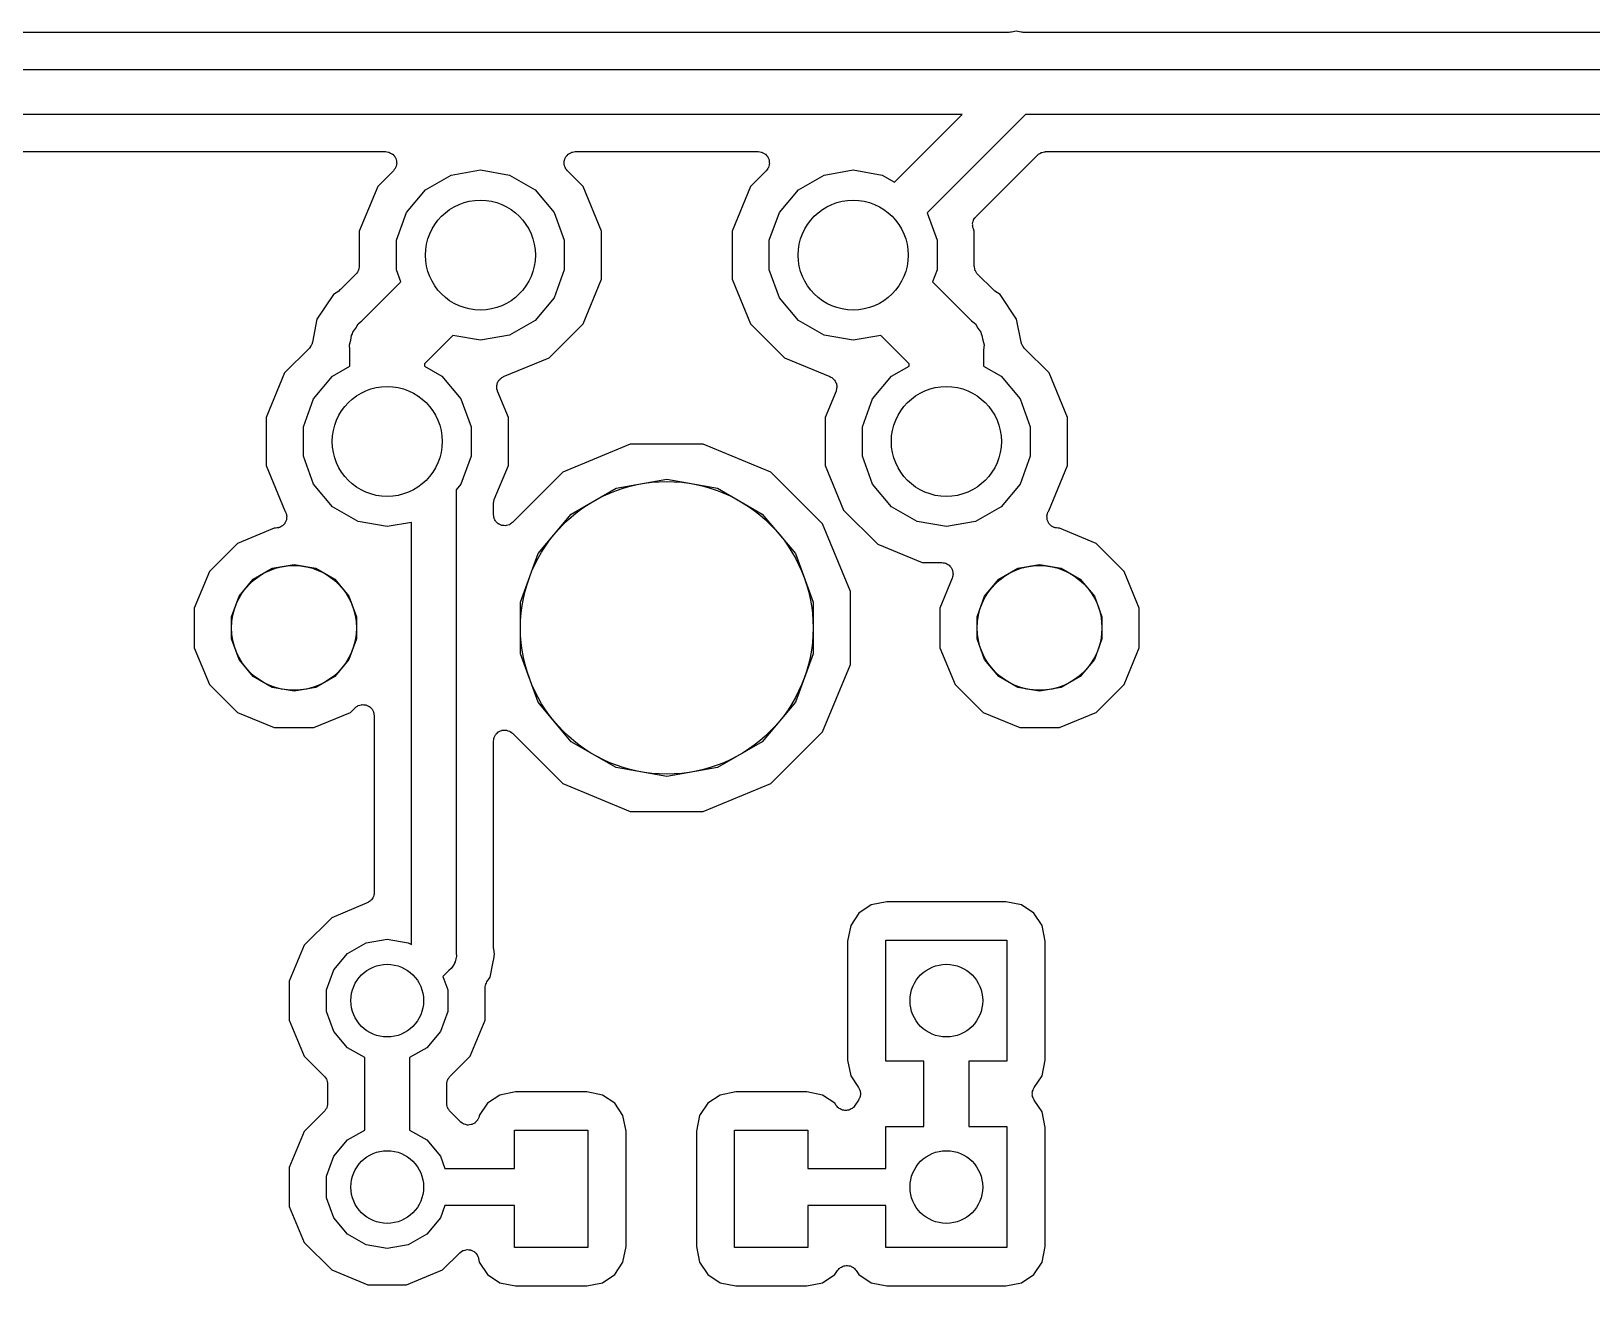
# Model space of a CAD drawing. Extents: x 24 to 196, y -189 to -31.
# Drawn here: x 120.88 to 142.15, y -109.3 to -92.2 of the extents above; entities that cross this region are included whole.
import ezdxf

# ---------------------------------------------------------------- set-up
doc = ezdxf.new("R2010")
doc.units = 0
doc.header["$MEASUREMENT"] = 0
doc.layers.add('BLACK', color=7, linetype='CONTINUOUS')

msp = doc.modelspace()

# ---------------------------------------------------------------- linework, layer by layer
at = {"layer": 'BLACK', "linetype": 'CONTINUOUS'}
for p, q in [((134.207, -92.2147), (116.945, -92.2147)), ((134.222, -92.2121), (134.207, -92.2147)), ((134.237, -92.2118), (134.222, -92.2121)), ((134.302, -92.1988), (134.237, -92.2118)), ((134.368, -92.2118), (134.302, -92.1988)), ((134.383, -92.2121), (134.368, -92.2118)), ((134.398, -92.2147), (134.383, -92.2121)), ((147.263, -92.2147), (134.398, -92.2147)), ((116.863, -92.7227), (134.262, -92.7227)), ((134.262, -92.7227), (134.276, -92.7192)), ((134.276, -92.7192), (134.316, -92.7227)), ((134.316, -92.7227), (147.345, -92.7227)), ((133.567, -93.3323), (116.976, -93.3323)), ((132.643, -94.2555), (133.567, -93.3323)), ((134.429, -93.3323), (133.087, -94.6743)), ((147.232, -93.3323), (134.429, -93.3323)), ((117.25, -93.8403), (125.707, -93.8403)), ((125.707, -93.8403), (125.727, -93.8438)), ((125.727, -93.8438), (125.746, -93.8455)), ((125.746, -93.8455), (125.752, -93.8483)), ((125.752, -93.8483), (125.759, -93.8495)), ((125.759, -93.8495), (125.776, -93.8594)), ((125.776, -93.8594), (125.794, -93.8679)), ((125.794, -93.8679), (125.799, -93.8726)), ((125.799, -93.8726), (125.805, -93.876)), ((125.805, -93.876), (125.818, -93.8912)), ((125.818, -93.8912), (125.832, -93.9053)), ((125.832, -93.9053), (125.835, -93.9114)), ((125.835, -93.9114), (125.839, -93.9165)), ((125.839, -93.9165), (125.846, -93.9352)), ((125.846, -93.9352), (125.854, -93.9533)), ((125.854, -93.9533), (125.855, -93.9599)), ((125.855, -93.9599), (125.857, -93.9662)), ((125.857, -93.9662), (125.857, -93.9862)), ((125.857, -93.9862), (125.859, -94.006)), ((128.141, -94.006), (128.143, -93.9862)), ((128.143, -93.9662), (128.145, -93.9599)), ((128.143, -93.9862), (128.143, -93.9662)), ((128.145, -93.9599), (128.146, -93.9533)), ((128.146, -93.9533), (128.154, -93.9352)), ((128.154, -93.9352), (128.161, -93.9165)), ((128.161, -93.9165), (128.165, -93.9114)), ((128.165, -93.9114), (128.168, -93.9053)), ((128.168, -93.9053), (128.182, -93.8912)), ((128.182, -93.8912), (128.195, -93.876)), ((128.195, -93.876), (128.201, -93.8726)), ((128.201, -93.8726), (128.206, -93.8679)), ((128.206, -93.8679), (128.224, -93.8594)), ((128.224, -93.8594), (128.241, -93.8495)), ((128.241, -93.8495), (128.248, -93.8483)), ((128.248, -93.8483), (128.254, -93.8455)), ((128.254, -93.8455), (128.273, -93.8438)), ((128.273, -93.8438), (128.293, -93.8403)), ((128.293, -93.8403), (130.787, -93.8403)), ((130.787, -93.8403), (130.807, -93.8438)), ((130.807, -93.8438), (130.826, -93.8455)), ((130.826, -93.8455), (130.832, -93.8483)), ((130.832, -93.8483), (130.839, -93.8495)), ((130.839, -93.8495), (130.856, -93.8594)), ((130.856, -93.8594), (130.874, -93.8679)), ((130.874, -93.8679), (130.879, -93.8726)), ((130.879, -93.8726), (130.885, -93.876)), ((130.885, -93.876), (130.898, -93.8912)), ((130.898, -93.8912), (130.912, -93.9053)), ((130.912, -93.9053), (130.915, -93.9114)), ((130.915, -93.9114), (130.919, -93.9165)), ((130.919, -93.9165), (130.926, -93.9352)), ((130.926, -93.9352), (130.934, -93.9533)), ((130.934, -93.9533), (130.935, -93.9599)), ((130.935, -93.9599), (130.937, -93.9662)), ((130.937, -93.9662), (130.937, -93.9862)), ((130.937, -93.9862), (130.939, -94.006)), ((133.752, -94.7272), (134.595, -93.8849)), ((134.595, -93.8849), (134.6, -93.8811)), ((134.6, -93.8811), (134.604, -93.876)), ((134.604, -93.876), (134.622, -93.866)), ((134.622, -93.866), (134.638, -93.8546)), ((134.638, -93.8546), (134.644, -93.8528)), ((134.644, -93.8528), (134.65, -93.8495)), ((134.65, -93.8495), (134.67, -93.846)), ((134.67, -93.846), (134.689, -93.8409)), ((134.689, -93.8409), (134.696, -93.8415)), ((134.696, -93.8415), (134.702, -93.8403)), ((134.702, -93.8403), (146.958, -93.8403)), ((125.815, -94.1005), (125.6, -94.3148)), ((125.826, -94.0842), (125.815, -94.1005)), ((125.839, -94.0689), (125.826, -94.0842)), ((125.841, -94.0626), (125.839, -94.0689)), ((125.845, -94.0571), (125.841, -94.0626)), ((125.85, -94.0379), (125.845, -94.0571)), ((125.857, -94.0192), (125.85, -94.0379)), ((125.859, -94.006), (125.857, -94.0125)), ((125.857, -94.0125), (125.857, -94.0192)), ((126.254, -94.3609), (126.603, -94.1594)), ((126.603, -94.1594), (127, -94.0894)), ((127, -94.0894), (127.397, -94.1594)), ((127.397, -94.1594), (127.746, -94.3609)), ((128.143, -94.0125), (128.141, -94.006)), ((128.143, -94.0192), (128.143, -94.0125)), ((128.15, -94.0379), (128.143, -94.0192)), ((128.155, -94.0571), (128.15, -94.0379)), ((128.159, -94.0626), (128.155, -94.0571)), ((128.161, -94.0689), (128.159, -94.0626)), ((128.174, -94.0842), (128.161, -94.0689)), ((128.185, -94.1005), (128.174, -94.0842)), ((128.4, -94.3148), (128.185, -94.1005)), ((130.895, -94.1005), (130.68, -94.3148)), ((130.906, -94.0842), (130.895, -94.1005)), ((130.919, -94.0689), (130.906, -94.0842)), ((130.921, -94.0626), (130.919, -94.0689)), ((130.925, -94.0571), (130.921, -94.0626)), ((130.93, -94.0379), (130.925, -94.0571)), ((130.937, -94.0192), (130.93, -94.0379)), ((130.939, -94.006), (130.937, -94.0125)), ((130.937, -94.0125), (130.937, -94.0192)), ((131.334, -94.3609), (131.683, -94.1594)), ((131.683, -94.1594), (132.08, -94.0894)), ((132.08, -94.0894), (132.477, -94.1594)), ((132.477, -94.1594), (132.643, -94.2555)), ((125.6, -94.3148), (125.349, -94.9216)), ((125.995, -94.6697), (126.254, -94.3609)), ((127.746, -94.3609), (128.005, -94.6697)), ((128.651, -94.9216), (128.4, -94.3148)), ((130.68, -94.3148), (130.429, -94.9216)), ((131.075, -94.6697), (131.334, -94.3609)), ((125.857, -95.0485), (125.995, -94.6697)), ((128.005, -94.6697), (128.143, -95.0485)), ((130.937, -95.0485), (131.075, -94.6697)), ((133.087, -94.6743), (133.223, -95.0485)), ((133.708, -94.8217), (133.713, -94.8056)), ((133.709, -94.8316), (133.708, -94.8217)), ((133.708, -94.8416), (133.709, -94.8316)), ((133.711, -94.8578), (133.708, -94.8416)), ((133.713, -94.8056), (133.715, -94.7891)), ((133.715, -94.7891), (133.719, -94.7802)), ((133.719, -94.7802), (133.722, -94.7705)), ((133.722, -94.7705), (133.731, -94.7569)), ((133.731, -94.7569), (133.739, -94.7422)), ((133.739, -94.7422), (133.747, -94.7354)), ((133.747, -94.7354), (133.752, -94.7272)), ((125.349, -94.9216), (125.349, -95.401)), ((125.857, -95.4515), (125.857, -95.0485)), ((128.143, -95.0485), (128.143, -95.4515)), ((128.651, -95.5784), (128.651, -94.9216)), ((130.429, -94.9216), (130.429, -95.5784)), ((130.937, -95.4515), (130.937, -95.0485)), ((133.223, -95.0485), (133.223, -95.4515)), ((133.713, -94.8744), (133.711, -94.8578)), ((133.717, -94.8835), (133.713, -94.8744)), ((133.719, -94.8933), (133.717, -94.8835)), ((133.731, -94.9216), (133.719, -94.8933)), ((133.731, -95.401), (133.731, -94.9216)), ((125.323, -95.4817), (125.313, -95.499)), ((125.335, -95.4654), (125.323, -95.4817)), ((125.336, -95.459), (125.335, -95.4654)), ((125.34, -95.4532), (125.336, -95.459)), ((125.343, -95.4335), (125.34, -95.4532)), ((125.348, -95.4143), (125.343, -95.4335)), ((125.349, -95.401), (125.348, -95.4076)), ((125.348, -95.4076), (125.348, -95.4143)), ((125.917, -95.6151), (125.857, -95.4515)), ((128.143, -95.4515), (128.005, -95.8303)), ((131.075, -95.8303), (130.937, -95.4515)), ((133.223, -95.4515), (133.163, -95.6151)), ((133.732, -95.4076), (133.731, -95.401)), ((133.732, -95.4143), (133.732, -95.4076)), ((133.737, -95.4335), (133.732, -95.4143)), ((133.74, -95.4532), (133.737, -95.4335)), ((133.744, -95.459), (133.74, -95.4532)), ((133.745, -95.4654), (133.744, -95.459)), ((133.757, -95.4817), (133.745, -95.4654)), ((133.767, -95.499), (133.757, -95.4817)), ((125.304, -95.5088), (125.093, -95.7202)), ((125.308, -95.5033), (125.304, -95.5088)), ((125.313, -95.499), (125.308, -95.5033)), ((125.386, -96.1451), (125.917, -95.6151)), ((128.4, -96.1852), (128.651, -95.5784)), ((130.429, -95.5784), (130.68, -96.1852)), ((133.163, -95.6151), (133.694, -96.1451)), ((133.772, -95.5033), (133.767, -95.499)), ((133.776, -95.5088), (133.772, -95.5033)), ((133.987, -95.7202), (133.776, -95.5088)), ((124.998, -95.7875), (124.773, -96.1236)), ((125.07, -95.7392), (124.998, -95.7875)), ((125.081, -95.7288), (125.07, -95.7392)), ((125.093, -95.7202), (125.081, -95.7288)), ((128.005, -95.8303), (127.746, -96.1391)), ((131.334, -96.1391), (131.075, -95.8303)), ((133.999, -95.7288), (133.987, -95.7202)), ((134.01, -95.7392), (133.999, -95.7288)), ((134.082, -95.7875), (134.01, -95.7392)), ((134.307, -96.1236), (134.082, -95.7875)), ((124.773, -96.1236), (124.711, -96.4347)), ((134.369, -96.4347), (134.307, -96.1236)), ((125.245, -96.3436), (125.257, -96.3239)), ((125.257, -96.3239), (125.262, -96.302)), ((125.262, -96.302), (125.301, -96.2468)), ((125.301, -96.2468), (125.335, -96.1884)), ((125.335, -96.1884), (125.386, -96.1451)), ((127.397, -96.3406), (127, -96.4106)), ((127.746, -96.1391), (127.397, -96.3406)), ((127.935, -96.6497), (128.4, -96.1852)), ((130.68, -96.1852), (131.145, -96.6497)), ((131.683, -96.3406), (131.334, -96.1391)), ((132.08, -96.4106), (131.683, -96.3406)), ((133.694, -96.1451), (133.745, -96.1884)), ((133.745, -96.1884), (133.779, -96.2468)), ((133.779, -96.2468), (133.818, -96.302)), ((133.818, -96.302), (133.823, -96.3239)), ((133.823, -96.3239), (133.835, -96.3436)), ((124.669, -96.5165), (124.33, -96.8548)), ((124.678, -96.5033), (124.669, -96.5165)), ((124.679, -96.5015), (124.678, -96.5029)), ((124.678, -96.5029), (124.678, -96.5033)), ((124.691, -96.4878), (124.679, -96.5015)), ((124.694, -96.48), (124.691, -96.4878)), ((124.699, -96.4732), (124.694, -96.48)), ((124.702, -96.462), (124.699, -96.4732)), ((124.705, -96.4571), (124.702, -96.462)), ((124.706, -96.449), (124.705, -96.4571)), ((124.71, -96.4385), (124.706, -96.449)), ((124.711, -96.4347), (124.71, -96.4385)), ((125.216, -96.475), (125.234, -96.41)), ((125.222, -96.5422), (125.216, -96.475)), ((125.222, -96.7635), (125.222, -96.5422)), ((125.234, -96.41), (125.245, -96.3436)), ((126.624, -96.3443), (126.238, -96.7304)), ((127, -96.4106), (126.624, -96.3443)), ((132.456, -96.3443), (132.08, -96.4106)), ((132.842, -96.7304), (132.456, -96.3443)), ((133.835, -96.3436), (133.846, -96.41)), ((133.846, -96.41), (133.864, -96.475)), ((133.864, -96.475), (133.858, -96.5422)), ((133.858, -96.5422), (133.858, -96.7635)), ((134.37, -96.4385), (134.369, -96.4347)), ((134.374, -96.449), (134.37, -96.4385)), ((134.375, -96.457), (134.374, -96.449)), ((134.378, -96.462), (134.375, -96.457)), ((134.381, -96.4732), (134.378, -96.462)), ((134.386, -96.48), (134.381, -96.4732)), ((134.389, -96.4878), (134.386, -96.48)), ((134.401, -96.5015), (134.389, -96.4878)), ((134.402, -96.5029), (134.401, -96.5015)), ((134.402, -96.5033), (134.402, -96.5029)), ((134.411, -96.5165), (134.402, -96.5033)), ((134.75, -96.8548), (134.411, -96.5165)), ((124.984, -96.9009), (125.222, -96.7635)), ((126.238, -96.7304), (126.238, -96.7635)), ((126.238, -96.7635), (126.476, -96.9009)), ((127.316, -96.9062), (127.935, -96.6497)), ((131.145, -96.6497), (131.764, -96.9062)), ((132.604, -96.9009), (132.842, -96.7635)), ((132.842, -96.7635), (132.842, -96.7304)), ((133.858, -96.7635), (134.096, -96.9009)), ((124.33, -96.8548), (124.079, -97.4616)), ((124.725, -97.2097), (124.984, -96.9009)), ((126.476, -96.9009), (126.735, -97.2097)), ((127.235, -96.9893), (127.239, -96.9766)), ((127.239, -96.9766), (127.247, -96.966)), ((127.247, -96.966), (127.253, -96.9542)), ((127.253, -96.9542), (127.263, -96.9452)), ((127.263, -96.9452), (127.271, -96.9346)), ((127.271, -96.9346), (127.283, -96.9275)), ((127.283, -96.9275), (127.292, -96.9184)), ((127.292, -96.9184), (127.305, -96.9133)), ((127.305, -96.9133), (127.316, -96.9062)), ((131.764, -96.9062), (131.775, -96.9133)), ((131.775, -96.9133), (131.788, -96.9184)), ((131.788, -96.9184), (131.797, -96.9275)), ((131.797, -96.9275), (131.809, -96.9346)), ((131.809, -96.9346), (131.817, -96.9452)), ((131.817, -96.9452), (131.827, -96.9542)), ((131.827, -96.9542), (131.833, -96.966)), ((131.833, -96.966), (131.841, -96.9766)), ((131.841, -96.9766), (131.845, -96.9893)), ((132.345, -97.2097), (132.604, -96.9009)), ((134.096, -96.9009), (134.355, -97.2097)), ((135.001, -97.4616), (134.75, -96.8548)), ((127.222, -97.0536), (127.224, -97.0404)), ((127.225, -97.0666), (127.222, -97.0536)), ((127.223, -97.0271), (127.227, -97.0144)), ((127.224, -97.0404), (127.223, -97.0271)), ((127.225, -97.08), (127.225, -97.0666)), ((127.231, -97.0923), (127.225, -97.08)), ((127.227, -97.0144), (127.229, -97.0012)), ((127.229, -97.0012), (127.235, -96.9893)), ((127.233, -97.1053), (127.231, -97.0923)), ((127.381, -97.4616), (127.233, -97.1053)), ((131.847, -97.1053), (131.699, -97.4616)), ((131.845, -96.9893), (131.851, -97.0012)), ((131.849, -97.0923), (131.847, -97.1053)), ((131.855, -97.08), (131.849, -97.0923)), ((131.851, -97.0012), (131.853, -97.0144)), ((131.853, -97.0144), (131.857, -97.0271)), ((131.858, -97.0536), (131.855, -97.0666)), ((131.855, -97.0666), (131.855, -97.08)), ((131.857, -97.0271), (131.856, -97.0404)), ((131.856, -97.0404), (131.858, -97.0536)), ((124.587, -97.5885), (124.725, -97.2097)), ((126.735, -97.2097), (126.873, -97.5885)), ((132.207, -97.5885), (132.345, -97.2097)), ((134.355, -97.2097), (134.493, -97.5885)), ((124.079, -97.4616), (124.079, -98.1184)), ((124.587, -97.9915), (124.587, -97.5885)), ((126.873, -97.5885), (126.873, -97.9915)), ((127.381, -98.1184), (127.381, -97.4616)), ((131.699, -97.4616), (131.699, -98.1184)), ((132.207, -97.9915), (132.207, -97.5885)), ((134.493, -97.5885), (134.493, -97.9915)), ((135.001, -98.1184), (135.001, -97.4616)), ((129.042, -97.8281), (128.123, -98.209)), ((130.038, -97.8281), (129.042, -97.8281)), ((130.957, -98.209), (130.038, -97.8281)), ((124.725, -98.3703), (124.587, -97.9915)), ((126.873, -97.9915), (126.735, -98.3703)), ((132.345, -98.3703), (132.207, -97.9915)), ((134.493, -97.9915), (134.355, -98.3703)), ((124.079, -98.1184), (124.335, -98.736)), ((127.189, -98.581), (127.381, -98.1184)), ((128.123, -98.209), (127.438, -98.8938)), ((131.661, -98.9128), (130.957, -98.209)), ((131.699, -98.1184), (131.95, -98.7252)), ((134.745, -98.736), (135.001, -98.1184)), ((124.984, -98.6791), (124.725, -98.3703)), ((126.735, -98.3703), (126.67, -98.4482)), ((126.67, -98.4482), (126.67, -104.762)), ((128.239, -98.779), (128.848, -98.4274)), ((128.848, -98.4274), (129.54, -98.3053)), ((129.54, -98.3053), (130.232, -98.4274)), ((130.232, -98.4274), (130.841, -98.779)), ((132.604, -98.6791), (132.345, -98.3703)), ((134.355, -98.3703), (134.096, -98.6791)), ((125.333, -98.8806), (124.984, -98.6791)), ((127.178, -98.6326), (127.183, -98.61)), ((127.178, -98.636), (127.178, -98.6326)), ((127.178, -98.6393), (127.178, -98.636)), ((127.178, -98.7861), (127.178, -98.6393)), ((127.183, -98.61), (127.187, -98.5872)), ((127.187, -98.5872), (127.189, -98.5842)), ((127.189, -98.5842), (127.189, -98.581)), ((132.953, -98.8806), (132.604, -98.6791)), ((134.096, -98.6791), (133.747, -98.8806)), ((124.335, -98.736), (124.34, -98.7425)), ((124.34, -98.7425), (124.343, -98.7488)), ((124.347, -98.8762), (124.34, -98.8949)), ((124.343, -98.7488), (124.346, -98.7543)), ((124.346, -98.7543), (124.352, -98.7735)), ((124.356, -98.8581), (124.347, -98.8762)), ((124.352, -98.7735), (124.358, -98.7922)), ((124.358, -98.8452), (124.356, -98.8515)), ((124.356, -98.8515), (124.356, -98.8581)), ((124.358, -98.7922), (124.358, -98.7989)), ((124.358, -98.7989), (124.36, -98.8054)), ((124.36, -98.8054), (124.358, -98.8252)), ((124.358, -98.8252), (124.358, -98.8452)), ((125.73, -98.9506), (125.333, -98.8806)), ((126.06, -98.8924), (125.73, -98.9506)), ((126.06, -104.647), (126.06, -98.8924)), ((127.181, -98.8057), (127.178, -98.7861)), ((127.183, -98.8255), (127.181, -98.8057)), ((127.186, -98.8316), (127.183, -98.8255)), ((127.187, -98.8382), (127.186, -98.8316)), ((127.197, -98.8554), (127.187, -98.8382)), ((127.205, -98.8735), (127.197, -98.8554)), ((127.21, -98.8782), (127.205, -98.8735)), ((127.213, -98.884), (127.21, -98.8782)), ((127.229, -98.8968), (127.213, -98.884)), ((127.438, -98.8938), (127.422, -98.9052)), ((127.787, -99.3177), (128.239, -98.779)), ((130.841, -98.779), (131.293, -99.3177)), ((131.95, -98.7252), (132.415, -99.1897)), ((133.35, -98.9506), (132.953, -98.8806)), ((133.747, -98.8806), (133.35, -98.9506)), ((134.72, -98.8054), (134.722, -98.7989)), ((134.722, -98.8252), (134.72, -98.8054)), ((134.722, -98.7922), (134.728, -98.7735)), ((134.722, -98.7989), (134.722, -98.7922)), ((134.722, -98.8452), (134.722, -98.8252)), ((134.724, -98.8515), (134.722, -98.8452)), ((134.724, -98.8581), (134.724, -98.8515)), ((134.733, -98.8762), (134.724, -98.8581)), ((134.728, -98.7735), (134.734, -98.7543)), ((134.74, -98.8949), (134.733, -98.8762)), ((134.734, -98.7543), (134.737, -98.7488)), ((134.737, -98.7488), (134.74, -98.7425)), ((134.74, -98.7425), (134.745, -98.736)), ((124.19, -98.9711), (123.69, -99.178)), ((124.208, -98.9711), (124.19, -98.9711)), ((124.228, -98.9676), (124.208, -98.9711)), ((124.248, -98.9659), (124.228, -98.9676)), ((124.254, -98.9631), (124.248, -98.9659)), ((124.26, -98.9619), (124.254, -98.9631)), ((124.278, -98.952), (124.26, -98.9619)), ((124.296, -98.9435), (124.278, -98.952)), ((124.3, -98.9388), (124.296, -98.9435)), ((124.306, -98.9354), (124.3, -98.9388)), ((124.319, -98.9202), (124.306, -98.9354)), ((124.333, -98.9061), (124.319, -98.9202)), ((124.336, -98.9), (124.333, -98.9061)), ((124.34, -98.8949), (124.336, -98.9)), ((127.243, -98.9109), (127.229, -98.8968)), ((127.249, -98.9137), (127.243, -98.9109)), ((127.254, -98.918), (127.249, -98.9137)), ((127.273, -98.9248), (127.254, -98.918)), ((127.291, -98.9333), (127.273, -98.9248)), ((127.297, -98.9338), (127.291, -98.9333)), ((127.304, -98.9361), (127.297, -98.9338)), ((127.324, -98.9361), (127.304, -98.9361)), ((127.343, -98.9379), (127.324, -98.9361)), ((127.35, -98.9361), (127.343, -98.9379)), ((127.357, -98.9361), (127.35, -98.9361)), ((127.375, -98.9293), (127.357, -98.9361)), ((127.395, -98.9242), (127.375, -98.9293)), ((127.4, -98.9203), (127.395, -98.9242)), ((127.406, -98.918), (127.4, -98.9203)), ((127.422, -98.9052), (127.406, -98.918)), ((132.042, -99.8323), (131.661, -98.9128)), ((134.744, -98.9), (134.74, -98.8949)), ((134.747, -98.9061), (134.744, -98.9)), ((134.761, -98.9202), (134.747, -98.9061)), ((134.774, -98.9354), (134.761, -98.9202)), ((134.78, -98.9388), (134.774, -98.9354)), ((134.784, -98.9435), (134.78, -98.9388)), ((134.802, -98.952), (134.784, -98.9435)), ((134.82, -98.9619), (134.802, -98.952)), ((134.826, -98.9631), (134.82, -98.9619)), ((134.832, -98.9659), (134.826, -98.9631)), ((134.852, -98.9676), (134.832, -98.9659)), ((134.872, -98.9711), (134.852, -98.9676)), ((134.89, -98.9711), (134.872, -98.9711)), ((135.39, -99.178), (134.89, -98.9711)), ((123.69, -99.178), (123.308, -99.5602)), ((127.546, -99.9784), (127.787, -99.3177)), ((131.293, -99.3177), (131.534, -99.9784)), ((132.415, -99.1897), (133.022, -99.441)), ((135.772, -99.5602), (135.39, -99.178)), ((123.905, -99.6681), (124.164, -99.5181)), ((124.164, -99.5181), (124.46, -99.466)), ((124.46, -99.466), (124.756, -99.5181)), ((124.756, -99.5181), (125.015, -99.6681)), ((133.022, -99.441), (133.289, -99.441)), ((133.289, -99.441), (133.306, -99.4439)), ((133.306, -99.4439), (133.322, -99.4446)), ((133.322, -99.4446), (133.332, -99.4484)), ((133.332, -99.4484), (133.341, -99.4502)), ((133.341, -99.4502), (133.356, -99.4585)), ((133.356, -99.4585), (133.371, -99.4649)), ((133.371, -99.4649), (133.379, -99.4716)), ((133.379, -99.4716), (133.387, -99.4767)), ((133.387, -99.4767), (133.398, -99.4894)), ((133.398, -99.4894), (133.41, -99.5006)), ((133.41, -99.5006), (133.415, -99.5095)), ((133.415, -99.5095), (133.421, -99.5172)), ((133.421, -99.5172), (133.427, -99.5328)), ((134.065, -99.6681), (134.324, -99.5181)), ((134.324, -99.5181), (134.62, -99.466)), ((134.62, -99.466), (134.916, -99.5181)), ((134.916, -99.5181), (135.175, -99.6681)), ((123.308, -99.5602), (123.101, -100.06)), ((123.712, -99.898), (123.905, -99.6681)), ((125.015, -99.6681), (125.208, -99.898)), ((133.43, -99.6517), (133.261, -100.06)), ((133.427, -99.5328), (133.435, -99.5476)), ((133.434, -99.6355), (133.43, -99.6517)), ((133.439, -99.6199), (133.434, -99.6355)), ((133.435, -99.5476), (133.436, -99.5575)), ((133.436, -99.5575), (133.439, -99.5669)), ((133.439, -99.5669), (133.439, -99.5836)), ((133.439, -99.5836), (133.442, -99.6)), ((133.442, -99.6), (133.439, -99.6098)), ((133.439, -99.6098), (133.439, -99.6199)), ((133.872, -99.898), (134.065, -99.6681)), ((135.175, -99.6681), (135.368, -99.898)), ((135.979, -100.06), (135.772, -99.5602)), ((123.609, -100.18), (123.712, -99.898)), ((125.208, -99.898), (125.311, -100.18)), ((132.042, -100.828), (132.042, -99.8323)), ((133.769, -100.18), (133.872, -99.898)), ((135.368, -99.898), (135.471, -100.18)), ((123.101, -100.06), (123.101, -100.6)), ((127.546, -100.682), (127.546, -99.9784)), ((131.534, -99.9784), (131.534, -100.682)), ((133.261, -100.06), (133.261, -100.6)), ((135.979, -100.6), (135.979, -100.06)), ((123.609, -100.48), (123.609, -100.18)), ((125.311, -100.18), (125.311, -100.48)), ((133.769, -100.48), (133.769, -100.18)), ((135.471, -100.18), (135.471, -100.48)), ((123.712, -100.762), (123.609, -100.48)), ((125.311, -100.48), (125.208, -100.762)), ((133.872, -100.762), (133.769, -100.48)), ((135.471, -100.48), (135.368, -100.762)), ((123.101, -100.6), (123.308, -101.1)), ((123.905, -100.992), (123.712, -100.762)), ((125.208, -100.762), (125.015, -100.992)), ((127.787, -101.342), (127.546, -100.682)), ((131.534, -100.682), (131.293, -101.342)), ((133.261, -100.6), (133.468, -101.1)), ((134.065, -100.992), (133.872, -100.762)), ((135.368, -100.762), (135.175, -100.992)), ((135.772, -101.1), (135.979, -100.6)), ((124.164, -101.142), (123.905, -100.992)), ((125.015, -100.992), (124.756, -101.142)), ((131.661, -101.747), (132.042, -100.828)), ((134.324, -101.142), (134.065, -100.992)), ((135.175, -100.992), (134.916, -101.142)), ((123.308, -101.1), (123.69, -101.482)), ((124.46, -101.194), (124.164, -101.142)), ((124.756, -101.142), (124.46, -101.194)), ((133.468, -101.1), (133.85, -101.482)), ((134.62, -101.194), (134.324, -101.142)), ((134.916, -101.142), (134.62, -101.194)), ((135.39, -101.482), (135.772, -101.1)), ((125.23, -101.482), (125.292, -101.42)), ((125.292, -101.42), (125.308, -101.408)), ((125.308, -101.408), (125.324, -101.396)), ((125.324, -101.396), (125.33, -101.393)), ((125.33, -101.393), (125.335, -101.389)), ((125.335, -101.389), (125.355, -101.384)), ((125.355, -101.384), (125.373, -101.377)), ((125.373, -101.377), (125.38, -101.377)), ((125.38, -101.377), (125.387, -101.376)), ((125.387, -101.376), (125.406, -101.377)), ((125.406, -101.377), (125.426, -101.377)), ((125.426, -101.377), (125.433, -101.38)), ((125.433, -101.38), (125.439, -101.38)), ((125.439, -101.38), (125.457, -101.389)), ((125.457, -101.389), (125.476, -101.396)), ((125.476, -101.396), (125.481, -101.4)), ((125.481, -101.4), (125.487, -101.403)), ((125.487, -101.403), (125.501, -101.417)), ((125.501, -101.417), (125.517, -101.43)), ((125.517, -101.43), (125.52, -101.435)), ((125.52, -101.435), (125.525, -101.44)), ((125.525, -101.44), (125.533, -101.458)), ((128.239, -101.881), (127.787, -101.342)), ((131.293, -101.342), (130.841, -101.881)), ((123.69, -101.482), (124.19, -101.689)), ((124.73, -101.689), (125.23, -101.482)), ((125.533, -101.458), (125.543, -101.475)), ((125.543, -101.475), (125.544, -101.482)), ((125.544, -101.482), (125.547, -101.488)), ((125.547, -101.488), (125.549, -101.508)), ((125.549, -101.508), (125.552, -101.528)), ((125.552, -101.528), (125.552, -103.938)), ((133.85, -101.482), (134.35, -101.689)), ((134.89, -101.689), (135.38, -101.486)), ((135.38, -101.486), (135.39, -101.482)), ((135.38, -101.486), (135.38, -101.486)), ((124.19, -101.689), (124.73, -101.689)), ((127.178, -101.874), (127.181, -101.854)), ((127.181, -101.854), (127.183, -101.835)), ((127.183, -101.835), (127.186, -101.828)), ((127.186, -101.828), (127.187, -101.822)), ((127.187, -101.822), (127.197, -101.805)), ((127.197, -101.805), (127.205, -101.787)), ((127.205, -101.787), (127.21, -101.782)), ((127.21, -101.782), (127.213, -101.776)), ((127.213, -101.776), (127.229, -101.763)), ((127.229, -101.763), (127.243, -101.749)), ((127.243, -101.749), (127.249, -101.746)), ((127.249, -101.746), (127.254, -101.742)), ((127.254, -101.742), (127.273, -101.735)), ((127.273, -101.735), (127.291, -101.727)), ((127.291, -101.727), (127.297, -101.726)), ((127.297, -101.726), (127.304, -101.724)), ((127.304, -101.724), (127.324, -101.724)), ((127.324, -101.724), (127.343, -101.722)), ((127.343, -101.722), (127.35, -101.724)), ((127.35, -101.724), (127.357, -101.724)), ((127.357, -101.724), (127.375, -101.731)), ((127.375, -101.731), (127.395, -101.736)), ((127.395, -101.736), (127.4, -101.74)), ((127.4, -101.74), (127.406, -101.742)), ((127.406, -101.742), (127.422, -101.755)), ((127.422, -101.755), (127.438, -101.766)), ((127.438, -101.766), (128.123, -102.451)), ((130.957, -102.451), (131.661, -101.747)), ((134.35, -101.689), (134.89, -101.689)), ((127.178, -104.68), (127.178, -101.874)), ((128.848, -102.233), (128.239, -101.881)), ((130.841, -101.881), (130.232, -102.233)), ((129.54, -102.355), (128.848, -102.233)), ((130.232, -102.233), (129.54, -102.355)), ((128.123, -102.451), (129.042, -102.832)), ((130.038, -102.832), (130.957, -102.451)), ((129.042, -102.832), (130.038, -102.832)), ((125.543, -103.991), (125.538, -103.999)), ((125.546, -103.974), (125.543, -103.991)), ((125.551, -103.958), (125.546, -103.974)), ((125.552, -103.938), (125.55, -103.948)), ((125.55, -103.948), (125.551, -103.958)), ((125.458, -104.079), (124.975, -104.28)), ((125.467, -104.074), (125.458, -104.079)), ((125.476, -104.07), (125.467, -104.074)), ((125.489, -104.06), (125.476, -104.07)), ((125.503, -104.051), (125.489, -104.06)), ((125.509, -104.043), (125.503, -104.051)), ((125.517, -104.036), (125.509, -104.043)), ((125.525, -104.022), (125.517, -104.036)), ((125.535, -104.009), (125.525, -104.022)), ((125.538, -103.999), (125.535, -104.009)), ((132.326, -104.106), (132.158, -104.218)), ((132.54, -104.064), (132.326, -104.106)), ((134.16, -104.064), (132.54, -104.064)), ((134.374, -104.106), (134.16, -104.064)), ((134.542, -104.218), (134.374, -104.106)), ((124.975, -104.28), (124.6, -104.655)), ((132.046, -104.386), (132.004, -104.6)), ((132.158, -104.218), (132.046, -104.386)), ((134.654, -104.386), (134.542, -104.218)), ((134.696, -104.6), (134.654, -104.386)), ((125.191, -104.768), (125.443, -104.622)), ((125.443, -104.622), (125.73, -104.572)), ((125.73, -104.572), (126.017, -104.622)), ((126.017, -104.622), (126.06, -104.647)), ((132.004, -104.6), (132.004, -106.22)), ((132.524, -106.236), (132.524, -104.584)), ((132.524, -104.584), (134.175, -104.584)), ((134.175, -104.584), (134.175, -106.236)), ((134.696, -106.22), (134.696, -104.6)), ((124.6, -104.655), (124.396, -105.145)), ((125.004, -104.991), (125.191, -104.768)), ((126.663, -104.841), (126.656, -104.881)), ((126.673, -104.802), (126.663, -104.841)), ((126.67, -104.762), (126.673, -104.802)), ((127.173, -104.88), (127.181, -104.84)), ((127.18, -104.695), (127.178, -104.68)), ((127.181, -104.71), (127.18, -104.695)), ((127.194, -104.775), (127.181, -104.71)), ((127.181, -104.84), (127.194, -104.775)), ((127.181, -104.84), (127.181, -104.84)), ((124.904, -105.264), (125.004, -104.991)), ((126.571, -105), (126.489, -105.082)), ((126.602, -104.974), (126.571, -105)), ((126.622, -104.939), (126.602, -104.974)), ((126.646, -104.906), (126.622, -104.939)), ((126.649, -104.893), (126.646, -104.906)), ((126.656, -104.881), (126.649, -104.893)), ((127.131, -105.092), (127.173, -104.88)), ((127.173, -104.88), (127.173, -104.88)), ((124.396, -105.145), (124.396, -105.675)), ((124.904, -105.556), (124.904, -105.264)), ((126.489, -105.082), (126.555, -105.264)), ((126.555, -105.264), (126.555, -105.556)), ((127.063, -105.239), (127.067, -105.221)), ((127.063, -105.675), (127.063, -105.239)), ((127.067, -105.221), (127.068, -105.203)), ((127.068, -105.203), (127.071, -105.195)), ((127.071, -105.195), (127.073, -105.187)), ((127.073, -105.187), (127.082, -105.171)), ((127.082, -105.171), (127.089, -105.154)), ((127.089, -105.154), (127.131, -105.092)), ((124.396, -105.675), (124.6, -106.165)), ((125.004, -105.829), (124.904, -105.556)), ((126.555, -105.556), (126.456, -105.829)), ((126.86, -106.165), (127.063, -105.675)), ((125.191, -106.052), (125.004, -105.829)), ((126.456, -105.829), (126.269, -106.052)), ((125.425, -106.187), (125.191, -106.052)), ((126.269, -106.052), (126.035, -106.187)), ((124.6, -106.165), (124.873, -106.438)), ((125.425, -107.173), (125.425, -106.187)), ((126.035, -106.187), (126.035, -107.173)), ((126.587, -106.438), (126.86, -106.165)), ((132.004, -106.22), (132.046, -106.434)), ((133.045, -106.236), (132.524, -106.236)), ((133.045, -107.124), (133.045, -106.236)), ((134.175, -106.236), (133.655, -106.236)), ((133.655, -106.236), (133.655, -107.124)), ((134.654, -106.434), (134.696, -106.22)), ((124.873, -106.438), (124.876, -106.444)), ((124.876, -106.444), (124.882, -106.448)), ((124.882, -106.448), (124.892, -106.465)), ((124.892, -106.465), (124.903, -106.482)), ((124.903, -106.482), (124.905, -106.488)), ((124.905, -106.488), (124.908, -106.494)), ((124.908, -106.494), (124.911, -106.514)), ((124.911, -106.514), (124.917, -106.533)), ((124.917, -106.533), (124.916, -106.54)), ((124.916, -106.54), (124.917, -106.546)), ((124.917, -106.546), (124.917, -106.814)), ((126.543, -106.533), (126.549, -106.514)), ((126.544, -106.54), (126.543, -106.533)), ((126.543, -106.546), (126.544, -106.54)), ((126.543, -106.814), (126.543, -106.546)), ((126.549, -106.514), (126.552, -106.494)), ((126.552, -106.494), (126.555, -106.488)), ((126.555, -106.488), (126.557, -106.482)), ((126.557, -106.482), (126.568, -106.465)), ((126.568, -106.465), (126.578, -106.448)), ((126.578, -106.448), (126.584, -106.444)), ((126.584, -106.444), (126.587, -106.438)), ((132.046, -106.434), (132.154, -106.595)), ((134.546, -106.595), (134.654, -106.434)), ((127.266, -106.697), (127.098, -106.809)), ((127.479, -106.654), (127.266, -106.697)), ((128.449, -106.654), (127.479, -106.654)), ((128.662, -106.697), (128.449, -106.654)), ((128.83, -106.809), (128.662, -106.697)), ((130.266, -106.697), (130.098, -106.809)), ((130.479, -106.654), (130.266, -106.697)), ((131.449, -106.654), (130.479, -106.654)), ((131.662, -106.697), (131.449, -106.654)), ((131.83, -106.809), (131.662, -106.697)), ((132.154, -106.595), (132.158, -106.605)), ((132.158, -106.755), (132.154, -106.765)), ((132.158, -106.605), (132.164, -106.613)), ((132.164, -106.747), (132.158, -106.755)), ((132.164, -106.613), (132.169, -106.629)), ((132.169, -106.731), (132.164, -106.747)), ((132.169, -106.629), (132.175, -106.644)), ((132.175, -106.716), (132.169, -106.731)), ((132.175, -106.644), (132.176, -106.654)), ((132.176, -106.706), (132.175, -106.716)), ((132.176, -106.654), (132.179, -106.663)), ((132.179, -106.697), (132.176, -106.706)), ((132.179, -106.663), (132.178, -106.68)), ((132.178, -106.68), (132.179, -106.697)), ((134.521, -106.663), (134.524, -106.654)), ((134.522, -106.68), (134.521, -106.663)), ((134.521, -106.697), (134.522, -106.68)), ((134.524, -106.706), (134.521, -106.697)), ((134.524, -106.654), (134.525, -106.644)), ((134.525, -106.716), (134.524, -106.706)), ((134.525, -106.644), (134.531, -106.629)), ((134.531, -106.731), (134.525, -106.716)), ((134.531, -106.629), (134.536, -106.613)), ((134.536, -106.747), (134.531, -106.731)), ((134.536, -106.613), (134.542, -106.605)), ((134.542, -106.755), (134.536, -106.747)), ((134.542, -106.605), (134.546, -106.595)), ((134.546, -106.765), (134.542, -106.755)), ((124.873, -106.922), (124.6, -107.195)), ((124.876, -106.916), (124.873, -106.922)), ((124.882, -106.912), (124.876, -106.916)), ((124.891, -106.895), (124.882, -106.912)), ((124.903, -106.878), (124.891, -106.895)), ((124.905, -106.872), (124.903, -106.878)), ((124.908, -106.866), (124.905, -106.872)), ((124.911, -106.846), (124.908, -106.866)), ((124.917, -106.827), (124.911, -106.846)), ((124.917, -106.814), (124.916, -106.82)), ((124.916, -106.82), (124.917, -106.827)), ((126.544, -106.82), (126.543, -106.814)), ((126.543, -106.827), (126.544, -106.82)), ((126.549, -106.846), (126.543, -106.827)), ((126.552, -106.866), (126.549, -106.846)), ((126.555, -106.872), (126.552, -106.866)), ((126.557, -106.878), (126.555, -106.872)), ((126.568, -106.895), (126.557, -106.878)), ((126.578, -106.912), (126.568, -106.895)), ((126.584, -106.916), (126.578, -106.912)), ((126.587, -106.922), (126.584, -106.916)), ((126.727, -107.061), (126.587, -106.922)), ((127.098, -106.809), (126.985, -106.977)), ((128.942, -106.977), (128.83, -106.809)), ((130.098, -106.809), (129.985, -106.977)), ((131.85, -106.84), (131.83, -106.809)), ((131.862, -106.852), (131.85, -106.84)), ((131.872, -106.865), (131.862, -106.852)), ((131.88, -106.871), (131.872, -106.865)), ((131.887, -106.878), (131.88, -106.871)), ((131.902, -106.885), (131.887, -106.878)), ((131.916, -106.894), (131.902, -106.885)), ((131.926, -106.897), (131.916, -106.894)), ((131.934, -106.901), (131.926, -106.897)), ((131.951, -106.903), (131.934, -106.901)), ((131.967, -106.907), (131.951, -106.903)), ((131.977, -106.906), (131.967, -106.907)), ((131.987, -106.907), (131.977, -106.906)), ((132.003, -106.903), (131.987, -106.907)), ((132.02, -106.901), (132.003, -106.903)), ((132.029, -106.897), (132.02, -106.901)), ((132.039, -106.894), (132.029, -106.897)), ((132.052, -106.885), (132.039, -106.894)), ((132.067, -106.878), (132.052, -106.885)), ((132.074, -106.871), (132.067, -106.878)), ((132.083, -106.865), (132.074, -106.871)), ((132.092, -106.852), (132.083, -106.865)), ((132.104, -106.84), (132.092, -106.852)), ((132.154, -106.765), (132.104, -106.84)), ((134.654, -106.926), (134.546, -106.765)), ((134.696, -107.14), (134.654, -106.926)), ((125.191, -107.308), (125.425, -107.173)), ((126.035, -107.173), (126.269, -107.308)), ((126.731, -107.064), (126.727, -107.061)), ((126.734, -107.068), (126.731, -107.064)), ((126.753, -107.079), (126.734, -107.068)), ((126.77, -107.091), (126.753, -107.079)), ((126.775, -107.093), (126.77, -107.091)), ((126.779, -107.095), (126.775, -107.093)), ((126.801, -107.1), (126.779, -107.095)), ((126.821, -107.105), (126.801, -107.1)), ((126.826, -107.105), (126.821, -107.105)), ((126.831, -107.106), (126.826, -107.105)), ((126.853, -107.102), (126.831, -107.106)), ((126.874, -107.1), (126.853, -107.102)), ((126.879, -107.098), (126.874, -107.1)), ((126.884, -107.098), (126.879, -107.098)), ((126.903, -107.087), (126.884, -107.098)), ((126.922, -107.078), (126.903, -107.087)), ((126.926, -107.075), (126.922, -107.078)), ((126.93, -107.072), (126.926, -107.075)), ((126.944, -107.056), (126.93, -107.072)), ((126.959, -107.041), (126.944, -107.056)), ((126.962, -107.036), (126.959, -107.041)), ((126.965, -107.032), (126.962, -107.036)), ((126.973, -107.012), (126.965, -107.032)), ((126.982, -106.993), (126.973, -107.012)), ((126.984, -106.983), (126.982, -106.988)), ((126.982, -106.988), (126.982, -106.993)), ((126.985, -106.977), (126.984, -106.983)), ((127.464, -107.696), (127.464, -107.175)), ((127.464, -107.175), (128.464, -107.175)), ((128.464, -107.175), (128.464, -108.775)), ((128.985, -107.19), (128.942, -106.977)), ((129.985, -106.977), (129.943, -107.19)), ((130.464, -108.775), (130.464, -107.175)), ((130.464, -107.175), (131.464, -107.175)), ((131.464, -107.175), (131.464, -107.696)), ((132.524, -107.696), (132.524, -107.124)), ((132.524, -107.124), (133.045, -107.124)), ((133.655, -107.124), (134.175, -107.124)), ((134.175, -107.124), (134.175, -108.775)), ((134.696, -108.76), (134.696, -107.14)), ((124.6, -107.195), (124.396, -107.685)), ((125.004, -107.531), (125.191, -107.308)), ((126.269, -107.308), (126.456, -107.531)), ((128.985, -108.76), (128.985, -107.19)), ((129.943, -107.19), (129.943, -108.76)), ((124.904, -107.804), (125.004, -107.531)), ((126.456, -107.531), (126.516, -107.696)), ((124.396, -107.685), (124.396, -108.215)), ((124.904, -108.096), (124.904, -107.804)), ((126.516, -107.696), (127.464, -107.696)), ((131.464, -107.696), (132.524, -107.696)), ((124.396, -108.215), (124.6, -108.705)), ((125.004, -108.369), (124.904, -108.096)), ((126.516, -108.204), (126.456, -108.369)), ((127.464, -108.204), (126.516, -108.204)), ((127.464, -108.775), (127.464, -108.204)), ((132.524, -108.204), (131.464, -108.204)), ((131.464, -108.204), (131.464, -108.775)), ((132.524, -108.775), (132.524, -108.204)), ((125.191, -108.592), (125.004, -108.369)), ((126.456, -108.369), (126.269, -108.592)), ((125.443, -108.738), (125.191, -108.592)), ((126.269, -108.592), (126.017, -108.738)), ((124.6, -108.705), (124.975, -109.08)), ((125.73, -108.788), (125.443, -108.738)), ((126.017, -108.738), (125.73, -108.788)), ((126.485, -109.08), (126.718, -108.847)), ((126.718, -108.847), (126.723, -108.845)), ((126.723, -108.845), (126.726, -108.841)), ((126.726, -108.841), (126.744, -108.829)), ((126.744, -108.829), (126.762, -108.817)), ((126.762, -108.817), (126.767, -108.816)), ((126.767, -108.816), (126.771, -108.813)), ((126.771, -108.813), (126.792, -108.809)), ((126.792, -108.809), (126.813, -108.803)), ((126.813, -108.803), (126.818, -108.804)), ((126.818, -108.804), (126.823, -108.803)), ((126.823, -108.803), (126.844, -108.806)), ((126.844, -108.806), (126.866, -108.808)), ((126.866, -108.808), (126.87, -108.81)), ((126.87, -108.81), (126.875, -108.811)), ((126.875, -108.811), (126.894, -108.821)), ((126.894, -108.821), (126.914, -108.83)), ((126.914, -108.83), (126.917, -108.834)), ((126.917, -108.834), (126.922, -108.836)), ((126.922, -108.836), (126.936, -108.853)), ((126.936, -108.853), (126.951, -108.868)), ((126.951, -108.868), (126.953, -108.872)), ((126.953, -108.872), (126.957, -108.876)), ((126.957, -108.876), (126.964, -108.896)), ((128.464, -108.775), (127.464, -108.775)), ((128.942, -108.974), (128.985, -108.76)), ((129.943, -108.76), (129.985, -108.974)), ((131.464, -108.775), (130.464, -108.775)), ((134.175, -108.775), (132.524, -108.775)), ((134.654, -108.974), (134.696, -108.76)), ((124.975, -109.08), (125.465, -109.283)), ((125.995, -109.283), (126.485, -109.08)), ((126.964, -108.896), (126.973, -108.916)), ((126.973, -108.916), (126.974, -108.921)), ((126.974, -108.921), (126.976, -108.925)), ((126.976, -108.925), (126.985, -108.974)), ((126.985, -108.974), (127.098, -109.142)), ((128.83, -109.142), (128.942, -108.974)), ((129.985, -108.974), (130.098, -109.142)), ((131.83, -109.142), (131.867, -109.086)), ((131.867, -109.086), (131.879, -109.074)), ((131.879, -109.074), (131.889, -109.06)), ((131.889, -109.06), (131.897, -109.055)), ((131.897, -109.055), (131.904, -109.048)), ((131.904, -109.048), (131.919, -109.04)), ((131.919, -109.04), (131.933, -109.031)), ((131.933, -109.031), (131.942, -109.029)), ((131.942, -109.029), (131.951, -109.024)), ((131.951, -109.024), (131.968, -109.022)), ((131.968, -109.022), (131.984, -109.018)), ((131.984, -109.018), (131.994, -109.019)), ((131.994, -109.019), (132.004, -109.018)), ((132.004, -109.018), (132.02, -109.022)), ((132.02, -109.022), (132.037, -109.024)), ((132.037, -109.024), (132.046, -109.029)), ((132.046, -109.029), (132.055, -109.031)), ((132.055, -109.031), (132.069, -109.04)), ((132.069, -109.04), (132.084, -109.048)), ((132.084, -109.048), (132.091, -109.055)), ((132.091, -109.055), (132.1, -109.06)), ((132.1, -109.06), (132.109, -109.074)), ((132.109, -109.074), (132.121, -109.086)), ((132.121, -109.086), (132.158, -109.142)), ((134.542, -109.142), (134.654, -108.974)), ((125.465, -109.283), (125.995, -109.283)), ((127.098, -109.142), (127.266, -109.254)), ((127.266, -109.254), (127.479, -109.296)), ((127.479, -109.296), (128.449, -109.296)), ((128.449, -109.296), (128.662, -109.254)), ((128.662, -109.254), (128.83, -109.142)), ((130.098, -109.142), (130.266, -109.254)), ((130.266, -109.254), (130.479, -109.296)), ((130.479, -109.296), (131.449, -109.296)), ((131.449, -109.296), (131.662, -109.254)), ((131.662, -109.254), (131.83, -109.142)), ((132.158, -109.142), (132.326, -109.254)), ((132.326, -109.254), (132.54, -109.296)), ((132.54, -109.296), (134.16, -109.296)), ((134.16, -109.296), (134.374, -109.254)), ((134.374, -109.254), (134.542, -109.142))]:
    msp.add_line(p, q, dxfattribs=at)
at = {"layer": 'BLACK'}
for centre, radius in [((127, -95.25), 0.7493), ((132.08, -95.25), 0.7493), ((125.73, -97.79), 0.7493), ((133.35, -97.79), 0.7493), ((129.54, -100.33), 1.9939), ((124.46, -100.33), 0.8509), ((134.62, -100.33), 0.8509), ((125.73, -105.41), 0.4953), ((133.35, -105.41), 0.4953), ((125.73, -107.95), 0.4953), ((133.35, -107.95), 0.4953)]:
    msp.add_circle(centre, radius, dxfattribs=at)

doc.saveas('drawing.dxf')
